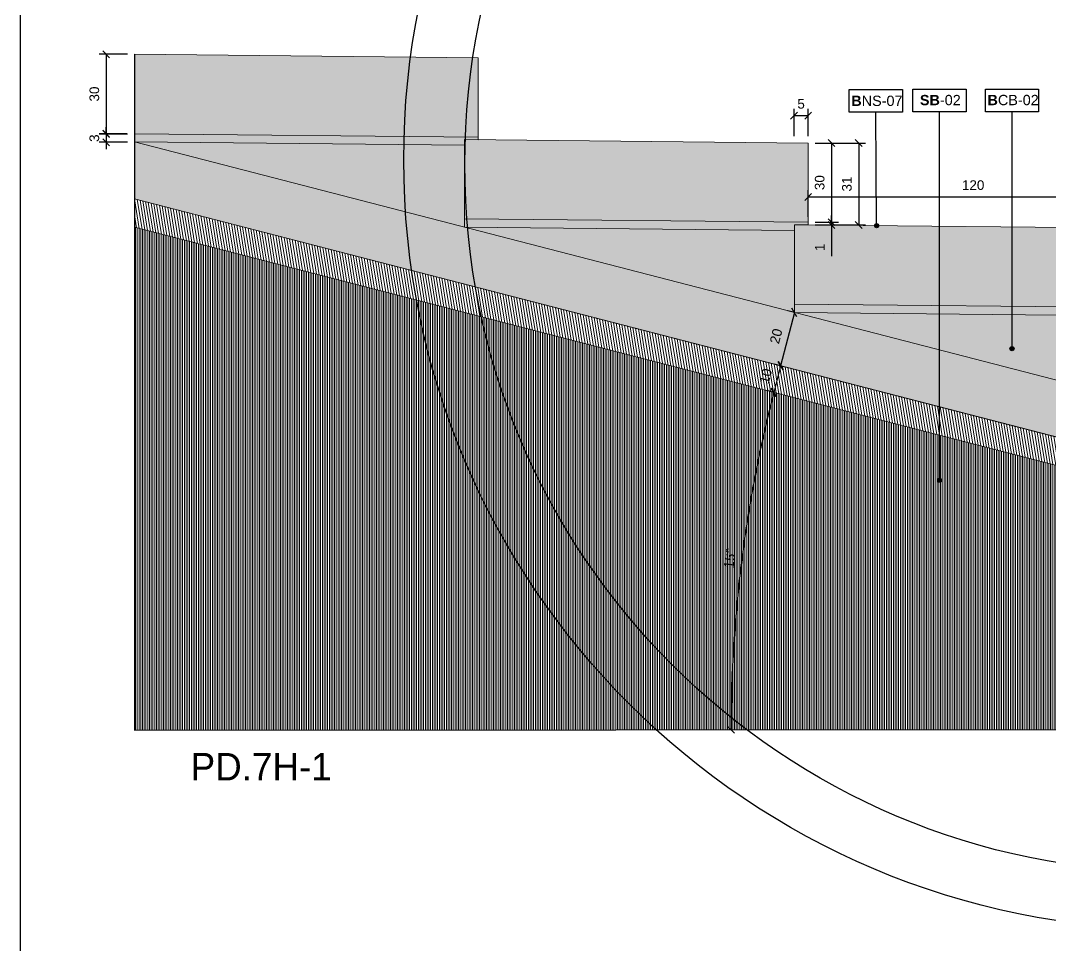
# Model space of a CAD drawing. Header units: metres. Extents: x -325 to 301, y -147 to 149.
# Drawn here: x 82.234 to 85.979, y 49.914 to 53.277 of the extents above; entities that cross this region are included whole.
import ezdxf

# ---------------------------------------------------------------- set-up
doc = ezdxf.new("R2010")
doc.units = ezdxf.units.M
doc.layers.get('Defpoints').update_dxf_attribs({"lineweight": 13})
doc.layers.add('-aux', color=50, linetype='Continuous', plot=False)
doc.layers.add('-AUX_MON', color=3, linetype='Continuous', plot=False)
doc.layers.add('0-TX-1_25', color=7, linetype='Continuous', true_color=0x3f4f7f)
doc.layers.add('EIT_3 TR sorra', color=7, linetype='Continuous', true_color=0xd8ceb0)
doc.layers.add('03-TR-Paviment_08_Natural Stone Bleachers', color=7, linetype='Continuous', lineweight=5, true_color=0xafad9d)
doc.layers.add('3-TR tot_u', color=7, linetype='Continuous', lineweight=5, true_color=0x787878)
for name, color, linetype, lineweight in [('1-CM', 7, 'Continuous', 0), ('3-TR Formigó', 252, 'Continuous', 0), ('3-TR Seleccionat', 44, 'Continuous', 0)]:
    doc.layers.add(name, color=color, linetype=linetype, lineweight=lineweight)
for name, color, linetype in [('1-SECCIÓ', 1, 'Continuous'), ('A-KEYPLAN_HATCH', 7, 'Continuous'), ('A_TEXT_2', 7, 'Continuous')]:
    doc.layers.add(name, color=color, linetype=linetype)
doc.styles.get("Standard").update_dxf_attribs({"font": 'arial.ttf'})
doc.styles.add('x-llegenda materials$0$ENGRAVERS', font='TT0586M.TTF')
doc.dimstyles.new('ISO-25', dxfattribs={"dimtxt": 0.1, "dimasz": 0.1, "dimexe": 0.1, "dimexo": 0.1, "dimgap": 0.1, "dimtad": 1, "dimdec": 0, "dimlfac": 100, "dimzin": 9, "dimtxsty": 'Standard', "dimblk": 'OBLIQUE', "dimcen": 0.1, "dimadec": 0, "dimazin": 0, "dimtfac": 1, "dimtdec": 0, "dimtmove": 0, "dimatfit": 3, "dimldrblk": 'OBLIQUE', "dimfxl": 1, "dimarcsym": 0})

# ---------------------------------------------------------------- blocks, each defined once
blk = doc.blocks.new('hatch keyplan 2')
at = {"layer": 'A-KEYPLAN_HATCH'}
blk.add_lwpolyline([(0, 0.00548), (0.01287, 0.00548), (0.01287, 0), (0, 0)], close=True, dxfattribs=at)
blk = doc.blocks.new('hatch keyplan')
at = {"layer": 'A-KEYPLAN_HATCH'}
blk.add_blockref('hatch keyplan 2', (1.43058, 0.85215), dxfattribs=at)
blk = doc.blocks.new('SB-02')
at = {"layer": 'A-KEYPLAN_HATCH'}
blk.add_blockref('hatch keyplan', (-1.43058, -0.85215), dxfattribs=at)
at = {"layer": 'A_TEXT_2', "insert": (-0.0008, 0.00408), "char_height": 0.0025, "attachment_point": 1}
blk.add_mtext_dynamic_manual_height_columns('\\pi0.00249;{\\fArial|b1|i0|c0|p34;SB}-02', width=0.0145619, gutter_width=0.015, heights=[0], dxfattribs=at)
blk = doc.blocks.new('B-CB02')
at = {"layer": 'A-KEYPLAN_HATCH'}
blk.add_blockref('hatch keyplan', (-1.43058, -0.85215), dxfattribs=at)
at = {"layer": 'A_TEXT_2', "insert": (-0.0008, 0.00409), "char_height": 0.0025, "attachment_point": 1}
blk.add_mtext_dynamic_manual_height_columns('\\pi0.00129;{\\fArial|b1|i0|c0|p34;B}CB-02', width=0.0145619, gutter_width=0.015, heights=[0], dxfattribs=at)
blk = doc.blocks.new('B07')
at = {"layer": 'A-KEYPLAN_HATCH'}
blk.add_blockref('hatch keyplan', (-1.42958, -0.85215), dxfattribs=at)
at = {"layer": 'A_TEXT_2', "insert": (0.0002, 0.00401), "char_height": 0.0025, "attachment_point": 1}
blk.add_mtext_dynamic_manual_height_columns('\\pi0.00128;{\\fArial|b1|i0|c0|p34;B}NS-07', width=0.0145619, gutter_width=0.015, heights=[0], dxfattribs=at)
blk = doc.blocks.new('POINT')
at = {"layer": '0-TX-1_25'}
h = blk.add_hatch(dxfattribs=at)
h.set_pattern_fill('ANGLE', color=256)
h.set_pattern_definition([(0, (-83.747, -12.726), (0, 6.985), [5.08, -1.905]), (90, (-83.747, -12.726), (-6.985, 4e-16), [5.08, -1.905])])
edge = h.paths.add_edge_path()
edge.add_arc((0, 0), 0.0075, 0, 360)
h = blk.add_hatch(color=256, dxfattribs=at)
h.dxf.hatch_style = 1
edge = h.paths.add_edge_path()
edge.add_arc((0, 0), 0.0075, 0, 360)
blk.add_circle((0, 0), 0.0075, dxfattribs=at)
blk = doc.blocks.new('_Oblique')
at = {"color": 0, "lineweight": -2}
blk.add_line((-0.5, -0.5), (0.5, 0.5), dxfattribs=at)
blk = doc.blocks.new('*D246')
at = {"layer": '0-TX-1_25', "color": 0, "lineweight": -2, "transparency": 16777216}
for p, q in [((82.6235, 53.1543), (82.5207, 53.1543)), ((82.5457, 53.1543), (82.5457, 52.8655)), ((82.6207, 52.8655), (82.5207, 52.8655))]:
    blk.add_line(p, q, dxfattribs=at)
at = {"layer": 'Defpoints', "color": 0, "transparency": 16777216}
for p in [(82.6485, 53.1543), (82.5457, 52.8655), (82.6457, 52.8655)]:
    blk.add_point(p, dxfattribs=at)
at = {"layer": '0-TX-1_25', "color": 0, "lineweight": -2, "transparency": 16777216, "xscale": 0.025, "yscale": 0.025, "zscale": 0.025}
for p, rotation in [((82.5457, 53.1543), 90), ((82.5457, 52.8655), 270)]:
    blk.add_blockref('_Oblique', p, dxfattribs=dict(at, rotation=rotation))
at = {"layer": '0-TX-1_25', "color": 0, "transparency": 16777216, "insert": (82.5028, 53.0099), "char_height": 0.035, "attachment_point": 5, "rotation": 90}
blk.add_mtext('30', dxfattribs=at)
blk = doc.blocks.new('*D247')
at = {"layer": '0-TX-1_25', "color": 0, "lineweight": -2, "transparency": 16777216}
for p, q in [((82.5457, 52.8643), (82.5457, 52.8893)), ((82.6235, 52.8643), (82.5207, 52.8643)), ((82.5457, 52.8643), (82.5457, 52.8343)), ((82.6235, 52.8343), (82.5207, 52.8343)), ((82.5457, 52.8343), (82.5457, 52.8093))]:
    blk.add_line(p, q, dxfattribs=at)
at = {"layer": 'Defpoints', "color": 0, "transparency": 16777216}
for p in [(82.6485, 52.8643), (82.5457, 52.8343), (82.6485, 52.8343)]:
    blk.add_point(p, dxfattribs=at)
at = {"layer": '0-TX-1_25', "color": 0, "lineweight": -2, "transparency": 16777216, "xscale": 0.025, "yscale": 0.025, "zscale": 0.025}
for p, rotation in [((82.5457, 52.8643), 270), ((82.5457, 52.8343), 90)]:
    blk.add_blockref('_Oblique', p, dxfattribs=dict(at, rotation=rotation))
at = {"layer": '0-TX-1_25', "color": 0, "transparency": 16777216, "insert": (82.5028, 52.8493), "char_height": 0.035, "attachment_point": 5, "rotation": 90}
blk.add_mtext('3', dxfattribs=at)
blk = doc.blocks.new('*D248')
at = {"layer": '0-TX-1_25', "color": 0, "lineweight": -2, "transparency": 16777216}
for p, q in [((85.047, 52.8562), (85.047, 52.9562)), ((85.0983, 52.8567), (85.0983, 52.9562)), ((85.0983, 52.9312), (85.047, 52.9312))]:
    blk.add_line(p, q, dxfattribs=at)
at = {"layer": 'Defpoints', "color": 0, "transparency": 16777216}
for p in [(85.047, 52.9312), (85.047, 52.8312), (85.0983, 52.8317)]:
    blk.add_point(p, dxfattribs=at)
at = {"layer": '0-TX-1_25', "color": 0, "lineweight": -2, "transparency": 16777216, "xscale": 0.025, "yscale": 0.025, "zscale": 0.025, "rotation": 180}
blk.add_blockref('_Oblique', (85.047, 52.9312), dxfattribs=at)
at = {"layer": '0-TX-1_25', "color": 0, "lineweight": -2, "transparency": 16777216, "xscale": 0.025, "yscale": 0.025, "zscale": 0.025}
blk.add_blockref('_Oblique', (85.0983, 52.9312), dxfattribs=at)
at = {"layer": '0-TX-1_25', "color": 0, "transparency": 16777216, "insert": (85.0727, 52.974), "char_height": 0.035, "attachment_point": 5}
blk.add_mtext('5', dxfattribs=at)
blk = doc.blocks.new('*D249')
at = {"layer": '0-TX-1_25', "color": 0, "lineweight": -2, "transparency": 16777216}
for p, q in [((85.1233, 52.8317), (85.2083, 52.8317)), ((85.1833, 52.8317), (85.1833, 52.5437)), ((85.1233, 52.5437), (85.2083, 52.5437))]:
    blk.add_line(p, q, dxfattribs=at)
at = {"layer": 'Defpoints', "color": 0, "transparency": 16777216}
for p in [(85.0983, 52.8317), (85.0983, 52.5437), (85.1833, 52.5437)]:
    blk.add_point(p, dxfattribs=at)
at = {"layer": '0-TX-1_25', "color": 0, "lineweight": -2, "transparency": 16777216, "xscale": 0.025, "yscale": 0.025, "zscale": 0.025}
for p, rotation in [((85.1833, 52.8317), 90), ((85.1833, 52.5437), 270)]:
    blk.add_blockref('_Oblique', p, dxfattribs=dict(at, rotation=rotation))
at = {"layer": '0-TX-1_25', "color": 0, "transparency": 16777216, "insert": (85.1404, 52.6877), "char_height": 0.035, "attachment_point": 5, "rotation": 90}
blk.add_mtext('30', dxfattribs=at)
blk = doc.blocks.new('*D250')
at = {"layer": '0-TX-1_25', "color": 0, "lineweight": -2, "transparency": 16777216}
for p, q in [((85.1234, 52.5437), (85.2083, 52.5437)), ((85.1833, 52.5437), (85.1833, 52.5687)), ((85.1833, 52.5437), (85.1833, 52.5337)), ((85.1234, 52.5337), (85.2083, 52.5337)), ((85.1833, 52.5337), (85.1833, 52.4208))]:
    blk.add_line(p, q, dxfattribs=at)
at = {"layer": 'Defpoints', "color": 0, "transparency": 16777216}
for p in [(85.0984, 52.5437), (85.0984, 52.5337), (85.1833, 52.5337)]:
    blk.add_point(p, dxfattribs=at)
at = {"layer": '0-TX-1_25', "color": 0, "lineweight": -2, "transparency": 16777216, "xscale": 0.025, "yscale": 0.025, "zscale": 0.025}
for p, rotation in [((85.1833, 52.5437), 270), ((85.1833, 52.5337), 90)]:
    blk.add_blockref('_Oblique', p, dxfattribs=dict(at, rotation=rotation))
at = {"layer": '0-TX-1_25', "color": 0, "transparency": 16777216, "insert": (85.1407, 52.4523), "char_height": 0.035, "attachment_point": 5, "rotation": 90}
blk.add_mtext('1', dxfattribs=at)
blk = doc.blocks.new('*D368')
at = {"layer": '0-TX-1_25', "color": 0, "lineweight": -2, "transparency": 16777216}
for p, q in [((85.0485, 52.2154), (84.9984, 52.0218)), ((85.0485, 52.2154), (85.0243, 52.2217)), ((84.9984, 52.0218), (84.9742, 52.028))]:
    blk.add_line(p, q, dxfattribs=at)
at = {"layer": 'Defpoints', "color": 0, "transparency": 16777216}
for p in [(85.0485, 52.2154), (84.9984, 52.0218), (84.9984, 52.0218)]:
    blk.add_point(p, dxfattribs=at)
at = {"layer": '0-TX-1_25', "color": 0, "lineweight": -2, "transparency": 16777216, "xscale": 0.025, "yscale": 0.025, "zscale": 0.025}
for p, rotation in [((85.0485, 52.2154), 75.51320221537371), ((84.9984, 52.0218), 255.5132022153737)]:
    blk.add_blockref('_Oblique', p, dxfattribs=dict(at, rotation=rotation))
at = {"layer": '0-TX-1_25', "color": 0, "transparency": 16777216, "insert": (84.9819, 52.1293), "char_height": 0.035, "attachment_point": 5, "rotation": 75.5132}
blk.add_mtext('20', dxfattribs=at)
blk = doc.blocks.new('*D1881')
at = {"layer": '0-TX-1_25', "color": 0, "lineweight": -2, "transparency": 16777216}
for p, q in [((85.1822, 52.8317), (85.3072, 52.8317)), ((85.2822, 52.8317), (85.2822, 52.5337)), ((85.1822, 52.5337), (85.3072, 52.5337))]:
    blk.add_line(p, q, dxfattribs=at)
at = {"layer": 'Defpoints', "color": 0, "transparency": 16777216}
for p in [(85.0983, 52.8317), (85.0953, 52.5337), (85.2822, 52.5337)]:
    blk.add_point(p, dxfattribs=at)
at = {"layer": '0-TX-1_25', "color": 0, "lineweight": -2, "transparency": 16777216, "xscale": 0.025, "yscale": 0.025, "zscale": 0.025}
for p, rotation in [((85.2822, 52.8317), 90), ((85.2822, 52.5337), 270)]:
    blk.add_blockref('_Oblique', p, dxfattribs=dict(at, rotation=rotation))
at = {"layer": '0-TX-1_25', "color": 0, "transparency": 16777216, "insert": (85.2393, 52.6827), "char_height": 0.035, "attachment_point": 5, "rotation": 90}
blk.add_mtext('31', dxfattribs=at)
blk = doc.blocks.new('*D1882')
at = {"layer": '0-TX-1_25', "color": 0, "lineweight": -2, "transparency": 16777216}
for p, q in [((85.0984, 52.5637), (85.0984, 52.6606)), ((86.2984, 52.5637), (86.2984, 52.6606)), ((85.0984, 52.6356), (86.2984, 52.6356))]:
    blk.add_line(p, q, dxfattribs=at)
at = {"layer": 'Defpoints', "color": 0, "transparency": 16777216}
for p in [(86.2984, 52.6356), (85.0984, 52.5387), (86.2984, 52.5387)]:
    blk.add_point(p, dxfattribs=at)
at = {"layer": '0-TX-1_25', "color": 0, "lineweight": -2, "transparency": 16777216, "xscale": 0.025, "yscale": 0.025, "zscale": 0.025, "rotation": 180}
blk.add_blockref('_Oblique', (85.0984, 52.6356), dxfattribs=at)
at = {"layer": '0-TX-1_25', "color": 0, "lineweight": -2, "transparency": 16777216, "xscale": 0.025, "yscale": 0.025, "zscale": 0.025}
blk.add_blockref('_Oblique', (86.2984, 52.6356), dxfattribs=at)
at = {"layer": '0-TX-1_25', "color": 0, "transparency": 16777216, "insert": (85.6984, 52.6785), "char_height": 0.035, "attachment_point": 5}
blk.add_mtext('120', dxfattribs=at)
blk = doc.blocks.new('*D2938')
at = {"layer": '0-TX-1_25', "color": 0, "lineweight": -2, "transparency": 16777216}
for p, q in [((84.9984, 52.0218), (84.9734, 51.925)), ((84.9984, 52.0218), (84.9742, 52.028)), ((84.9734, 51.925), (84.9492, 51.9312))]:
    blk.add_line(p, q, dxfattribs=at)
at = {"layer": 'Defpoints', "color": 0, "transparency": 16777216}
for p in [(84.9984, 52.0218), (84.9734, 51.925), (84.9734, 51.925)]:
    blk.add_point(p, dxfattribs=at)
at = {"layer": '0-TX-1_25', "color": 0, "lineweight": -2, "transparency": 16777216, "xscale": 0.025, "yscale": 0.025, "zscale": 0.025}
for p, rotation in [((84.9984, 52.0218), 75.51320221537027), ((84.9734, 51.925), 255.5132022153703)]:
    blk.add_blockref('_Oblique', p, dxfattribs=dict(at, rotation=rotation))
at = {"layer": '0-TX-1_25', "color": 0, "transparency": 16777216, "insert": (84.9444, 51.9841), "char_height": 0.035, "attachment_point": 5, "rotation": 75.5132}
blk.add_mtext('10', dxfattribs=at)
blk = doc.blocks.new('*D2939')
at = {"layer": '0-TX-1_25', "color": 0, "lineweight": -2, "transparency": 16777216}
blk.add_arc((89.7109, 50.7009), 4.893, 165.5132, 180.0398, dxfattribs=at)
at = {"layer": 'Defpoints', "color": 0, "transparency": 16777216}
for p in [(82.6485, 52.5257), (84.887, 51.5207), (87.4984, 51.2726), (82.6485, 50.696), (89.6485, 50.7009)]:
    blk.add_point(p, dxfattribs=at)
at = {"layer": '0-TX-1_25', "color": 0, "lineweight": -2, "transparency": 16777216, "xscale": 0.025, "yscale": 0.025, "zscale": 0.025}
for p, rotation in [((84.9734, 51.925), 75.51320221537227), ((84.8178, 50.6975), 270.0398202915189)]:
    blk.add_blockref('_Oblique', p, dxfattribs=dict(at, rotation=rotation))
at = {"layer": '0-TX-1_25', "color": 0, "transparency": 16777216, "insert": (84.8142, 51.3216), "char_height": 0.035, "attachment_point": 5, "rotation": 82.7765}
blk.add_mtext('15°', dxfattribs=at)

msp = doc.modelspace()

# ---------------------------------------------------------------- hatches: boundary and pattern name
at = {"layer": '03-TR-Paviment_08_Natural Stone Bleachers'}
h = msp.add_hatch(dxfattribs=at)
h.set_pattern_fill('DASH', color=256, scale=0.002611, angle=232.4264, style=0, double=1)
h.set_pattern_definition([(232.4264096, (-70.348383, -70.433615), (0.00151523477, -0.01162470696), [0.0082894435, -0.0082894435])])
h.paths.add_polyline_path([(82.6485, 53.1543), (82.6485, 52.8655), (83.8984, 52.8535), (83.8983, 53.1417)])
h = msp.add_hatch(dxfattribs=at)
h.set_pattern_fill('DASH', color=256, scale=0.002611, angle=232.4264, style=0, double=1)
h.set_pattern_definition([(232.4264096, (-69.148387, -70.743656), (0.00151523477, -0.01162470696), [0.0082894435, -0.0082894435])])
h.paths.add_polyline_path([(83.8485, 52.8442), (83.8485, 52.5555), (85.0984, 52.5435), (85.0983, 52.8317)])
h = msp.add_hatch(dxfattribs=at)
h.set_pattern_fill('DASH', color=256, scale=0.002611, angle=232.4264, style=0, double=1)
h.set_pattern_definition([(232.4264096, (-67.948391, -71.053697), (0.00151523477, -0.01162470696), [0.0082894435, -0.0082894435])])
h.paths.add_polyline_path([(85.0485, 52.5342), (85.0485, 52.2454), (86.2984, 52.2334), (86.2983, 52.5216)])
at = {"layer": '3-TR Formigó'}
h = msp.add_hatch(dxfattribs=at)
h.set_pattern_fill('ANSI31', color=256, scale=0.003, angle=234.1752)
h.set_pattern_definition([(279.175244, (-125.013562, 8.297048), (0.00940313004, 0.0015188056), [])])
h.paths.add_polyline_path([(87.4984, 51.3759), (84.0485, 52.2672), (82.6485, 52.629), (82.6485, 52.5257), (84.0358, 52.1672), (87.4984, 51.2726)])
at = {"layer": '3-TR Seleccionat'}
h = msp.add_hatch(dxfattribs=at)
h.set_pattern_fill('ANSI31', color=256, scale=0.002, angle=45)
h.set_pattern_definition([(90, (9.252693, 2.199042), (-0.00635, 0), [])])
h.paths.add_polyline_path([(87.4984, 51.2726), (82.6485, 52.5257), (82.6485, 50.696), (89.6487, 50.7009), (89.6481, 51.4458), (88.5315, 51.4296), (88.488, 51.5823), (87.9984, 51.5823), (87.9984, 50.7823), (87.4984, 50.7823)])
at = {"layer": '3-TR tot_u'}
h = msp.add_hatch(dxfattribs=at)
h.set_pattern_fill('AR-CONC', color=256, scale=0.00025, angle=90.2657)
h.set_pattern_definition([(75.8232515, (-645.47016, 143.55311), (0.0427337736, 0.0162528873), [0.0047625, -0.0523875]), (20.8232515, (-645.47016, 143.55311), (-0.0287369414, 0.039156599), [0.00381, -0.041910146]), (126.274696, (-645.4666, 143.554464), (0.013996833, 0.0554094846), [0.0040475022, -0.0445225611]), (72.0074515, (-645.47569, 143.56454), (0.0655807845, 0.0200592483), [0.00714375, -0.07858125]), (122.458809, (-645.470226, 143.566213), (0.0264798784, 0.0815327644), [0.006071256, -0.066783902]), (17.007403, (-645.47569, 143.56454), (0.0264798784, 0.0815327644), [0.005714992, -0.062864933]), (46.8232515, (-645.468592, 143.56445), (0.0452552119, -0.0065026301), [0.0047625, -0.0523875]), (351.8232515, (-645.46859, 143.56445), (-0.0061502535, 0.04817902), [0.00381, -0.04191]), (97.2746965, (-645.46482, 143.56391), (0.0391049582, 0.0416763902), [0.0040475022, -0.0445224844]), (63.3232515, (-645.470159, 143.55311), (-0.00851292277, 0.01936423314), [0, -0.041402, 0, -0.042545, 0, -0.04206875]), (33.3232515, (-645.47016, 143.55311), (0.0041272223, 0.02982078915), [0, -0.024257, 0, -0.0404495, 0, -0.01603375]), (353.3232515, (-645.482905, 143.546942), (0.031136555, 0.0134765238), [0, -0.015875, 0, -0.04953, 0, -0.0657225]), (343.3232515, (-645.48862, 143.544176), (0.030565405, 0.0218529991), [0, -0.0206375, 0, -0.032893, 0, -0.0466725])])
h.paths.add_polyline_path([(82.6485, 52.8355), (82.6485, 52.629), (87.4984, 51.3759), (87.4984, 50.8823), (87.9984, 50.8823), (87.9984, 51.5823), (87.4984, 51.5823), (87.4984, 51.8946), (86.2484, 51.9054), (86.2484, 52.2241), (85.0485, 52.2356), (85.0485, 52.5342), (83.8485, 52.5457), (83.8483, 52.8238)])
at = {"layer": 'EIT_3 TR sorra'}
h = msp.add_hatch(dxfattribs=at)
h.set_pattern_fill('ANSI36', color=256, scale=0.002552, angle=-1.141, style=0, double=1)
h.set_pattern_definition([(43.85896, (80.01122, 56.906735), (0.004609074, 0.015664162), [0.020252618, -0.004050524, 0, -0.004050524])])
h.paths.add_polyline_path([(82.6485, 52.8655), (82.6485, 52.8355), (83.8484, 52.8238), (83.8484, 52.844), (83.8984, 52.8435), (83.8984, 52.8535)])
h = msp.add_hatch(dxfattribs=at)
h.set_pattern_fill('ANSI36', color=256, scale=0.002552, angle=-1.141, style=0, double=1)
h.set_pattern_definition([(43.85896, (81.211216, 56.596942), (0.004609074, 0.015664162), [0.020252618, -0.004050524, 0, -0.004050524])])
h.paths.add_polyline_path([(83.8485, 52.5557), (83.8485, 52.5257), (85.0484, 52.514), (85.0484, 52.5342), (85.0984, 52.5337), (85.0984, 52.5437)])
h = msp.add_hatch(dxfattribs=at)
h.set_pattern_fill('ANSI36', color=256, scale=0.002552, angle=-1.141, style=0, double=1)
h.set_pattern_definition([(43.85896, (82.4112195, 56.2866546), (0.004609074, 0.015664162), [0.020252618, -0.004050524, 0, -0.004050524])])
h.paths.add_polyline_path([(85.0485, 52.2454), (85.0485, 52.2154), (86.2484, 52.2037), (86.2484, 52.2239), (86.2984, 52.2234), (86.2984, 52.2334)])

# ---------------------------------------------------------------- linework, layer by layer
at = {"layer": '-aux'}
for points in [[(82.2345, 3.4567), (82.2345, 133.4567)], [(82.6485, 50.696), (89.6485, 50.7009)]]:
    msp.add_lwpolyline(points, dxfattribs=at)
at = {"layer": '-AUX_MON'}
for centre, radius in [((86.4271, 52.7711), 2.7993), ((86.4233, 52.7543), 2.5735)]:
    msp.add_circle(centre, radius, dxfattribs=at)
at = {"layer": '0-TX-1_25'}
for points in [[(85.3475, 52.5312), (85.3446, 52.9438)], [(85.5759, 51.6052), (85.5759, 52.9449)], [(85.8397, 52.0836), (85.8397, 52.9449)]]:
    msp.add_lwpolyline(points, dxfattribs=at)
at = {"layer": '1-CM'}
msp.add_line((83.8984, 52.8535), (82.6485, 52.8655), dxfattribs=at)
for points in [[(82.6485, 53.1543), (82.6485, 52.8655), (83.8984, 52.8535), (83.8983, 53.1417)], [(82.6485, 52.8655), (82.6485, 52.8355), (83.8484, 52.8238), (83.8484, 52.844), (83.8984, 52.8435), (83.8984, 52.8535)], [(83.8485, 52.8442), (83.8485, 52.5555), (85.0984, 52.5435), (85.0983, 52.8317)], [(83.8485, 52.5557), (83.8485, 52.5257), (85.0484, 52.514), (85.0484, 52.5342), (85.0984, 52.5337), (85.0984, 52.5437)], [(85.0485, 52.5342), (85.0485, 52.2454), (86.2984, 52.2334), (86.2983, 52.5216)], [(85.0485, 52.2454), (85.0485, 52.2154), (86.2484, 52.2037), (86.2484, 52.2239), (86.2984, 52.2234), (86.2984, 52.2334)]]:
    msp.add_lwpolyline(points, close=True, dxfattribs=at)
at = {"layer": '1-CM', "color": 251, "true_color": 0x636466}
msp.add_lwpolyline([(82.6485, 52.8359), (87.4984, 51.5823)], dxfattribs=at)
at = {"layer": '1-CM'}
for points in [[(86.4984, 51.6342), (82.6485, 52.629)], [(82.6485, 52.629), (87.4984, 51.3759)], [(82.6485, 52.5257), (87.4984, 51.2726)]]:
    msp.add_lwpolyline(points, dxfattribs=at)
at = {"layer": '1-SECCIÓ'}
msp.add_line((82.6485, 53.1543), (82.6485, 50.696), dxfattribs=at)

# ---------------------------------------------------------------- block references
at = {"layer": '0-TX-1_25', "xscale": 15, "yscale": 15, "zscale": 15}
for name, p in [('SB-02', (85.4794, 52.9455)), ('B-CB02', (85.7432, 52.9455))]:
    msp.add_blockref(name, p, dxfattribs=at)
at = {"layer": '0-TX-1_25'}
for p in [(85.3475, 52.5312), (85.8397, 52.0836), (85.5759, 51.6052)]:
    msp.add_blockref('POINT', p, dxfattribs=at)
at = {"layer": 'A-KEYPLAN_HATCH', "xscale": 14.99999999999007, "yscale": 14.99999999999007, "zscale": 14.99999999999007}
msp.add_blockref('B07', (85.233, 52.9438), dxfattribs=at)

# ---------------------------------------------------------------- texts
at = {"layer": '-aux', "insert": (83.3656, 50.6135), "char_height": 0.1, "width": 19.210099, "attachment_point": 3, "style": 'x-llegenda materials$0$ENGRAVERS'}
msp.add_mtext('PD.7H-1', dxfattribs=at)

# ---------------------------------------------------------------- dimensions: what is measured, and where the dimension line sits
at = {"layer": '0-TX-1_25'}
for base, p1, p2, text, picture, middle in [((82.5457, 52.8655), (82.6485, 53.1543), (82.6457, 52.8655), '30', '*D246', (82.5028, 53.0099)), ((85.2822, 52.5337), (85.0983, 52.8317), (85.0953, 52.5337), '31', '*D1881', (85.2393, 52.6827)), ((85.1833, 52.5437), (85.0983, 52.8317), (85.0983, 52.5437), '30', '*D249', (85.1404, 52.6877))]:
    dim = msp.add_linear_dim(base=base, p1=p1, p2=p2, angle=90, text=text, dimstyle='ISO-25', override={"dimtxt": 0.035, "dimasz": 0.025, "dimexe": 0.025, "dimexo": 0.025, "dimgap": 0.025, "dimblk1": 'Oblique', "dimblk2": 'Oblique', "dimsah": 1, "dimfxl": 0.1, "dimfxlon": 1, "dimarcsym": 1}, dxfattribs=at)
    dim.commit()
    dim.dimension.update_dxf_attribs({"geometry": picture, "text_midpoint": middle})
dim = msp.add_linear_dim(base=(85.047, 52.9312), p1=(85.0983, 52.8317), p2=(85.047, 52.8312), dimstyle='ISO-25', override={"dimtxt": 0.035, "dimasz": 0.025, "dimexe": 0.025, "dimexo": 0.025, "dimgap": 0.025, "dimblk1": 'Oblique', "dimblk2": 'Oblique', "dimsah": 1, "dimfxl": 0.1, "dimfxlon": 1, "dimarcsym": 1}, dxfattribs=at)
dim.commit()
dim.dimension.update_dxf_attribs({"geometry": '*D248', "text_midpoint": (85.0727, 52.9312), "dimtype": 160})
for base, p1, p2, picture, middle in [((82.5457, 52.8343), (82.6485, 52.8643), (82.6485, 52.8343), '*D247', (82.5457, 52.8493)), ((85.1833, 52.5337), (85.0984, 52.5437), (85.0984, 52.5337), '*D250', (85.1833, 52.4523))]:
    dim = msp.add_linear_dim(base=base, p1=p1, p2=p2, angle=90, dimstyle='ISO-25', override={"dimtxt": 0.035, "dimasz": 0.025, "dimexe": 0.025, "dimexo": 0.025, "dimgap": 0.025, "dimblk1": 'Oblique', "dimblk2": 'Oblique', "dimsah": 1, "dimfxl": 0.1, "dimfxlon": 1, "dimarcsym": 1}, dxfattribs=at)
    dim.commit()
    dim.dimension.update_dxf_attribs({"geometry": picture, "text_midpoint": middle, "dimtype": 160})
dim = msp.add_linear_dim(base=(86.2984, 52.6356), p1=(85.0984, 52.5387), p2=(86.2984, 52.5387), dimstyle='ISO-25', override={"dimtxt": 0.035, "dimasz": 0.025, "dimexe": 0.025, "dimexo": 0.025, "dimgap": 0.025, "dimblk1": 'Oblique', "dimblk2": 'Oblique', "dimsah": 1, "dimfxl": 0.1, "dimfxlon": 1, "dimarcsym": 1}, dxfattribs=at)
dim.commit()
dim.dimension.update_dxf_attribs({"geometry": '*D1882', "text_midpoint": (85.6984, 52.6785)})
dim = msp.add_angular_dim_2l(base=(84.887, 51.5207), line1=((82.6485, 50.696), (89.6485, 50.7009)), line2=((82.6485, 52.5257), (87.4984, 51.2726)), dimstyle='ISO-25', override={"dimtxt": 0.035, "dimasz": 0.025, "dimexe": 0.025, "dimexo": 0.025, "dimgap": 0.025, "dimblk1": 'Oblique', "dimblk2": 'Oblique', "dimsah": 1, "dimfxl": 0.1, "dimfxlon": 1, "dimarcsym": 1}, dxfattribs=at)
dim.commit()
dim.dimension.update_dxf_attribs({"geometry": '*D2939', "text_midpoint": (84.8142, 51.3216)})
for p1, p2, picture, middle in [((85.0485, 52.2154), (84.9984, 52.0218), '*D368', (84.9819, 52.1293)), ((84.9984, 52.0218), (84.9734, 51.925), '*D2938', (84.9444, 51.9841))]:
    dim = msp.add_aligned_dim(p1=p1, p2=p2, distance=0, dimstyle='ISO-25', override={"dimtxt": 0.035, "dimasz": 0.025, "dimexe": 0.025, "dimexo": 0.025, "dimgap": 0.025, "dimblk1": 'Oblique', "dimblk2": 'Oblique', "dimsah": 1, "dimfxl": 0.1, "dimfxlon": 1, "dimarcsym": 1}, dxfattribs=at)
    dim.commit()
    dim.dimension.update_dxf_attribs({"geometry": picture, "text_midpoint": middle})

doc.saveas('drawing.dxf')
